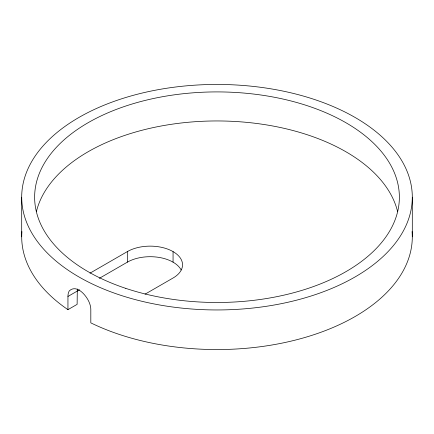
<?xml version="1.0" encoding="UTF-8"?>
<svg xmlns="http://www.w3.org/2000/svg" width="434" height="434" viewBox="0 0 434 434"><rect width="100%" height="100%" fill="white"/><g stroke="black" fill="none" stroke-linecap="round" stroke-linejoin="round"><path stroke-width="0.65" d="M77.301 289.001L77.127 304.359L67.948 309.654L67.389 309.279A195.3 112.753 0 0 1 21.912 231.555M89.99 273.17L127.336 251.606A32.333 18.667 0 0 1 173.063 251.606L173.063 262.169M67.948 309.654L67.948 296.455L79.487 289.793M99.326 278.34L127.336 262.169A32.333 18.667 0 0 1 181.141 269.948M145.054 294.181L173.063 278.01A32.333 18.667 0 0 0 173.063 251.606M412.3 197.199A195.3 112.753 0 0 1 119.35 294.849A195.3 112.753 0 0 1 119.35 99.549A195.3 112.753 0 0 1 412.3 197.199L412.3 236.801M127.336 251.606L127.336 262.169M21.7 197.199L21.7 236.801M412.088 231.555A195.3 112.753 0 0 1 303.632 337.853A195.3 112.753 0 0 1 91.465 323.178L90.814 322.853L90.814 309.654A16.129 10.015 55.9 0 0 89.16 302.238C86.366 295.532 76.856 283.961 69.359 290.807A16.129 8.555 63.8 0 0 67.948 296.455M36.407 211.586A182.367 105.288 0 0 1 217 120.95A182.367 105.288 0 0 1 397.593 211.586M125.817 288.382A182.367 105.288 0 0 0 399.367 197.199A182.367 105.288 0 0 0 125.817 106.015A182.367 105.288 0 0 0 125.817 288.382"/></g></svg>
